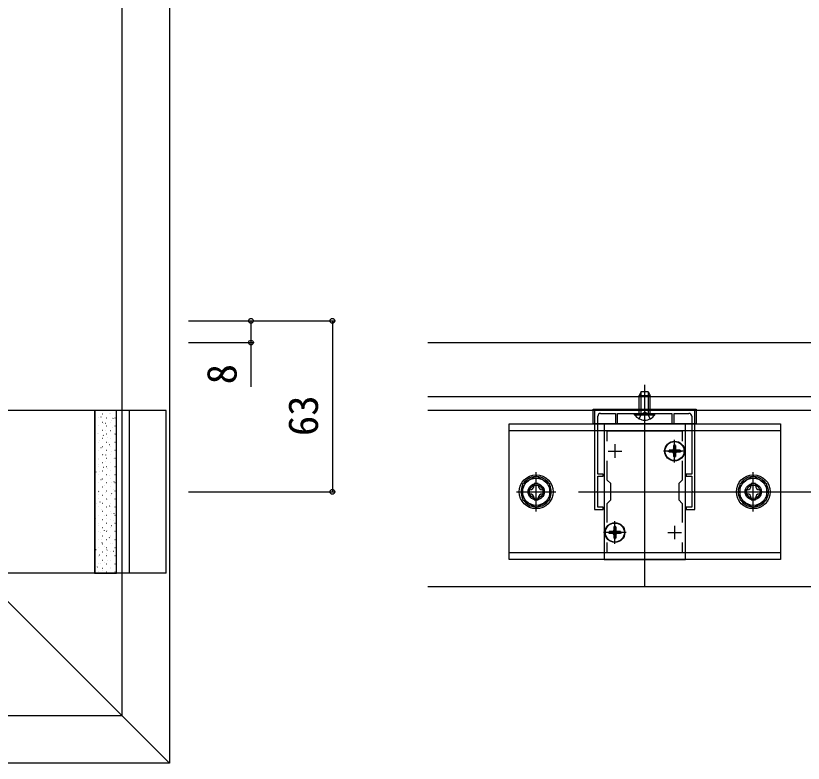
# Model space of a CAD drawing. Units: millimetres, scale not verified. Extents: x -875 to 875, y -1300 to 1294.
# Drawn here: x -307.7 to -17.5, y 98.9 to 374.3 of the extents above; entities that cross this region are included whole.
import ezdxf
from ezdxf.enums import TextEntityAlignment as Align

# ---------------------------------------------------------------- set-up
doc = ezdxf.new("R2010")
doc.units = ezdxf.units.MM
doc.header["$LTSCALE"] = 8
for name, color, linetype in [('0-2_YKK_11', 7, 'Continuous'), ('0-4_YKK_12', 2, 'Continuous'), ('0-5_YKK_13', 4, 'Continuous'), ('0-6_YKK_D', 6, 'Continuous'), ('0-8_YSS_K', 3, 'Continuous')]:
    doc.layers.add(name, color=color, linetype=linetype)
doc.styles.add('ＭＳ ゴシック', font='')
doc.styles.get('ＭＳ ゴシック').set_extended_font_data('MS Gothic')

msp = doc.modelspace()

# ---------------------------------------------------------------- linework, layer by layer
at = {"layer": '0-2_YKK_11'}
for p, q in [((-86.904, 216.425), (-86.904, 211.425)), ((-64.904, 216.425), (-64.904, 211.425)), ((-89.404, 213.925), (-84.404, 213.925)), ((-67.404, 213.925), (-62.404, 213.925)), ((-86.904, 186.425), (-86.904, 181.425)), ((-64.904, 186.425), (-64.904, 181.425)), ((-89.404, 183.925), (-84.404, 183.925)), ((-67.404, 183.925), (-62.404, 183.925))]:
    msp.add_line(p, q, dxfattribs=at)
for points in [[(-57.404, 228.925), (-94.404, 228.925), (-94.404, 192.425), (-91.204, 192.425), (-91.204, 193.225), (-93.204, 193.225), (-93.204, 198.467), (-93.324, 198.65), (-93.324, 199.2), (-93.204, 199.383), (-93.204, 204.625), (-91.204, 204.625), (-91.204, 205.425), (-93.204, 205.425), (-93.204, 226.825)], [(-92.204, 227.825), (-86.704, 227.825), (-86.704, 223.925), (-85.904, 223.925), (-85.904, 227.825), (-76.362, 227.825), (-76.179, 227.945), (-75.629, 227.945), (-75.446, 227.825), (-65.904, 227.825), (-65.904, 223.925), (-65.104, 223.925), (-65.104, 227.825), (-59.604, 227.825)], [(-58.604, 226.825), (-58.604, 205.425), (-60.604, 205.425), (-60.604, 204.625), (-58.604, 204.625), (-58.604, 199.383), (-58.484, 199.2), (-58.484, 198.65), (-58.604, 198.467), (-58.604, 193.225), (-60.604, 193.225), (-60.604, 192.425), (-57.404, 192.425), (-57.404, 228.925)], [(-89.704, 217.558), (-89.704, 221.425), (-62.104, 221.425), (-62.104, 217.558)], [(-89.704, 187.558), (-89.704, 194.625), (-88.404, 195.925), (-88.404, 201.925), (-89.704, 203.225), (-89.704, 210.292)], [(-62.104, 210.292), (-62.104, 203.225), (-63.404, 201.925), (-63.404, 195.925), (-62.104, 194.625), (-62.104, 187.558)], [(-62.104, 180.292), (-62.104, 176.425), (-89.704, 176.425), (-89.704, 180.292)]]:
    msp.add_lwpolyline(points, dxfattribs=at)
msp.add_lwpolyline([(-90.904, 223.925), (-90.904, 173.925), (-60.904, 173.925), (-60.904, 223.925)], close=True, dxfattribs=at)
for centre, start, end in [((-92.204, 226.825), 90.00001, 179.99999), ((-59.604, 226.825), 0.00001, 89.99999)]:
    msp.add_arc(centre, 1, start, end, dxfattribs=at)
at = {"layer": '0-4_YKK_12'}
for p, q in [((-251, 753.907), (-251, 98.907)), ((-451, 298.907), (-251, 98.907)), ((137.135, 233.925), (-155.865, 233.925)), ((-75.904, 163.925), (-75.904, 233.925)), ((144.135, 228.925), (-155.865, 228.925)), ((137.135, 163.925), (-155.865, 163.925)), ((-251, 98.907), (-681, 98.907))]:
    msp.add_line(p, q, dxfattribs=at)
msp.add_lwpolyline([(-155.865, 253.925), (139.135, 253.925), (144.135, 253.925)], dxfattribs=at)
at = {"layer": '0-5_YKK_13'}
for p, q in [((-75.904, 222.825), (-75.904, 238.325)), ((-77.204, 235.825), (-77.904, 234.425)), ((-77.25, 227.825), (-77.25, 235.734)), ((-77.204, 235.825), (-74.604, 235.825)), ((-74.604, 235.825), (-73.904, 234.425)), ((-74.558, 227.825), (-74.558, 235.734)), ((-73.904, 227.825), (-73.904, 234.425)), ((-278.531, 228.907), (-278.531, 168.907)), ((-276.263, 226.572), (-276.253, 226.576)), ((-275.784, 227.607), (-275.734, 227.607)), ((-273.674, 228.694), (-273.59, 228.749)), ((-273.143, 227.677), (-273.133, 227.68)), ((-272.744, 227.607), (-272.694, 227.607)), ((-265.7, 168.907), (-265.7, 228.907)), ((-79.654, 227.316), (-79.654, 227.825)), ((-79.654, 227.825), (-72.154, 227.825)), ((-277.209, 226.232), (-277.159, 226.232)), ((-275.784, 224.617), (-275.734, 224.617)), ((-275.287, 224.077), (-275.277, 224.08)), ((-274.558, 224.191), (-274.475, 224.246)), ((-274.169, 226.232), (-274.119, 226.232)), ((-272.744, 224.617), (-272.694, 224.617)), ((-272.497, 225.065), (-272.487, 225.068)), ((-271.869, 225.971), (-271.785, 226.026)), ((-271.129, 226.232), (-271.079, 226.232)), ((-278.407, 222.972), (-278.398, 222.975)), ((-277.209, 223.242), (-277.159, 223.242)), ((-275.784, 221.627), (-275.734, 221.627)), ((-274.641, 221.465), (-274.631, 221.468)), ((-274.169, 223.242), (-274.119, 223.242)), ((-272.753, 221.467), (-272.67, 221.523)), ((-272.744, 221.627), (-272.694, 221.627)), ((-271.898, 222.436), (-271.888, 222.439)), ((-271.129, 223.242), (-271.079, 223.242)), ((-125.904, 176.427), (-125.904, 221.425)), ((-25.904, 221.424), (-125.904, 221.425)), ((-25.904, 221.424), (-25.904, 176.427)), ((-277.431, 220.477), (-277.422, 220.48)), ((-277.209, 220.252), (-277.159, 220.252)), ((-276.785, 217.864), (-276.776, 217.868)), ((-275.784, 218.637), (-275.734, 218.637)), ((-275.443, 219.687), (-275.359, 219.743)), ((-274.169, 220.252), (-274.119, 220.252)), ((-274.042, 218.836), (-274.033, 218.839)), ((-272.744, 218.637), (-272.694, 218.637)), ((-271.129, 220.252), (-271.079, 220.252)), ((-270.922, 219.941), (-270.912, 219.944)), ((-64.904, 209.775), (-64.904, 218.075)), ((-277.209, 217.262), (-277.159, 217.262)), ((-276.327, 215.184), (-276.244, 215.239)), ((-276.186, 215.236), (-276.177, 215.239)), ((-275.784, 215.647), (-275.734, 215.647)), ((-274.169, 217.262), (-274.119, 217.262)), ((-273.638, 216.964), (-273.554, 217.019)), ((-273.066, 216.34), (-273.057, 216.344)), ((-272.744, 215.647), (-272.694, 215.647)), ((-271.129, 217.262), (-271.079, 217.262)), ((-64.554, 215.975), (-65.254, 215.975)), ((-65.254, 215.975), (-65.254, 214.775)), ((-64.554, 215.975), (-64.554, 214.775)), ((-277.209, 214.272), (-277.159, 214.272)), ((-275.784, 212.657), (-275.734, 212.657)), ((-275.21, 212.74), (-275.201, 212.744)), ((-274.522, 212.461), (-274.439, 212.516)), ((-274.169, 214.272), (-274.119, 214.272)), ((-272.744, 212.657), (-272.694, 212.657)), ((-272.42, 213.728), (-272.411, 213.732)), ((-271.129, 214.272), (-271.079, 214.272)), ((-60.754, 213.925), (-69.054, 213.925)), ((-66.954, 214.275), (-66.954, 213.575)), ((-65.754, 214.275), (-66.954, 214.275)), ((-65.754, 213.575), (-66.954, 213.575)), ((-65.254, 213.075), (-65.254, 211.875)), ((-64.554, 211.875), (-65.254, 211.875)), ((-64.554, 213.075), (-64.554, 211.875)), ((-62.854, 214.275), (-64.054, 214.275)), ((-62.854, 213.575), (-64.054, 213.575)), ((-62.854, 214.275), (-62.854, 213.575)), ((-278.33, 211.635), (-278.321, 211.639)), ((-277.354, 209.14), (-277.345, 209.143)), ((-277.211, 210.681), (-277.128, 210.736)), ((-277.209, 211.282), (-277.159, 211.282)), ((-275.784, 209.667), (-275.734, 209.667)), ((-274.564, 210.128), (-274.555, 210.131)), ((-274.169, 211.282), (-274.119, 211.282)), ((-272.744, 209.667), (-272.694, 209.667)), ((-271.821, 211.099), (-271.812, 211.103)), ((-271.129, 211.282), (-271.079, 211.282)), ((-278.096, 206.178), (-278.012, 206.233)), ((-277.209, 208.292), (-277.159, 208.292)), ((-276.708, 206.528), (-276.699, 206.531)), ((-275.784, 206.677), (-275.734, 206.677)), ((-275.407, 207.958), (-275.323, 208.013)), ((-274.169, 208.292), (-274.119, 208.292)), ((-273.965, 207.499), (-273.956, 207.503)), ((-272.744, 206.677), (-272.694, 206.677)), ((-271.129, 208.292), (-271.079, 208.292)), ((-270.845, 208.604), (-270.836, 208.607)), ((-270.604, 207.219), (-270.544, 207.258)), ((-115.904, 191.675), (-115.904, 206.175)), ((-35.904, 191.675), (-35.904, 206.175)), ((-277.209, 205.302), (-277.159, 205.302)), ((-276.291, 203.455), (-276.208, 203.51)), ((-276.11, 203.899), (-276.1, 203.902)), ((-275.784, 203.687), (-275.734, 203.687)), ((-274.169, 205.302), (-274.119, 205.302)), ((-272.989, 205.004), (-272.98, 205.007)), ((-272.744, 203.687), (-272.694, 203.687)), ((-271.129, 205.302), (-271.079, 205.302)), ((-278.254, 200.299), (-278.244, 200.302)), ((-277.209, 202.312), (-277.159, 202.312)), ((-275.784, 200.697), (-275.734, 200.697)), ((-275.134, 201.404), (-275.124, 201.407)), ((-274.169, 202.312), (-274.119, 202.312)), ((-272.744, 200.697), (-272.694, 200.697)), ((-272.343, 202.392), (-272.334, 202.395)), ((-271.488, 202.716), (-271.405, 202.771)), ((-271.129, 202.312), (-271.079, 202.312)), ((-277.278, 197.803), (-277.268, 197.807)), ((-277.209, 199.322), (-277.159, 199.322)), ((-277.175, 198.951), (-277.092, 199.007)), ((-275.784, 197.707), (-275.734, 197.707)), ((-274.488, 198.791), (-274.478, 198.795)), ((-274.169, 199.322), (-274.119, 199.322)), ((-272.744, 197.707), (-272.694, 197.707)), ((-272.373, 198.212), (-272.289, 198.268)), ((-271.744, 199.763), (-271.735, 199.766)), ((-271.129, 199.322), (-271.079, 199.322)), ((-123.154, 198.925), (-108.654, 198.925)), ((-118.184, 199.685), (-118.904, 199.685)), ((-113.624, 198.165), (-112.904, 198.165)), ((-43.154, 198.925), (-28.654, 198.925)), ((-38.184, 199.685), (-38.904, 199.685)), ((-33.624, 198.165), (-32.904, 198.165)), ((-278.06, 194.448), (-277.977, 194.503)), ((-277.209, 196.332), (-277.159, 196.332)), ((-276.632, 195.191), (-276.622, 195.194)), ((-275.784, 194.717), (-275.734, 194.717)), ((-274.169, 196.332), (-274.119, 196.332)), ((-273.889, 196.163), (-273.879, 196.166)), ((-272.744, 194.717), (-272.694, 194.717)), ((-271.129, 196.332), (-271.079, 196.332)), ((-270.769, 197.267), (-270.759, 197.271)), ((-270.568, 195.489), (-270.544, 195.505)), ((-277.209, 193.342), (-277.159, 193.342)), ((-276.033, 192.562), (-276.023, 192.566)), ((-275.784, 191.727), (-275.734, 191.727)), ((-274.169, 193.342), (-274.119, 193.342)), ((-273.257, 193.709), (-273.174, 193.764)), ((-272.913, 193.667), (-272.903, 193.67)), ((-272.744, 191.727), (-272.694, 191.727)), ((-271.129, 193.342), (-271.079, 193.342)), ((-278.177, 188.962), (-278.168, 188.965)), ((-277.209, 190.352), (-277.159, 190.352)), ((-275.784, 188.737), (-275.734, 188.737)), ((-275.057, 190.067), (-275.048, 190.07)), ((-274.169, 190.352), (-274.119, 190.352)), ((-274.142, 189.206), (-274.058, 189.261)), ((-272.744, 188.737), (-272.694, 188.737)), ((-272.267, 191.055), (-272.257, 191.058)), ((-271.452, 190.986), (-271.369, 191.041)), ((-271.129, 190.352), (-271.079, 190.352)), ((-277.209, 187.362), (-277.159, 187.362)), ((-277.201, 186.467), (-277.192, 186.47)), ((-275.784, 185.747), (-275.734, 185.747)), ((-274.411, 187.455), (-274.401, 187.458)), ((-274.169, 187.362), (-274.119, 187.362)), ((-272.744, 185.747), (-272.694, 185.747)), ((-272.337, 186.483), (-272.253, 186.538)), ((-271.668, 188.426), (-271.658, 188.429)), ((-271.129, 187.362), (-271.079, 187.362)), ((-270.692, 185.931), (-270.682, 185.934)), ((-86.554, 185.975), (-87.254, 185.975)), ((-87.254, 185.975), (-87.254, 184.775)), ((-86.904, 179.775), (-86.904, 188.075)), ((-86.554, 185.975), (-86.554, 184.775)), ((-277.209, 184.372), (-277.159, 184.372)), ((-276.555, 183.854), (-276.546, 183.858)), ((-275.026, 184.703), (-274.943, 184.758)), ((-274.169, 184.372), (-274.119, 184.372)), ((-273.812, 184.826), (-273.803, 184.829)), ((-271.129, 184.372), (-271.079, 184.372)), ((-82.754, 183.925), (-91.054, 183.925)), ((-88.954, 184.275), (-88.954, 183.575)), ((-87.754, 184.275), (-88.954, 184.275)), ((-87.754, 183.575), (-88.954, 183.575)), ((-87.254, 183.075), (-87.254, 181.875)), ((-86.554, 183.075), (-86.554, 181.875)), ((-84.854, 184.275), (-86.054, 184.275)), ((-84.854, 183.575), (-86.054, 183.575)), ((-84.854, 184.275), (-84.854, 183.575)), ((-278.699, 180.254), (-278.69, 180.258)), ((-277.209, 181.382), (-277.159, 181.382)), ((-275.956, 181.226), (-275.947, 181.229)), ((-275.911, 180.2), (-275.827, 180.255)), ((-275.784, 182.757), (-275.734, 182.757)), ((-274.169, 181.382), (-274.119, 181.382)), ((-273.221, 181.98), (-273.138, 182.035)), ((-272.836, 182.33), (-272.827, 182.334)), ((-272.744, 182.757), (-272.694, 182.757)), ((-271.129, 181.382), (-271.079, 181.382)), ((-86.554, 181.875), (-87.254, 181.875)), ((-278.1, 177.625), (-278.091, 177.629)), ((-277.209, 178.392), (-277.159, 178.392)), ((-275.784, 179.767), (-275.734, 179.767)), ((-274.98, 178.73), (-274.971, 178.734)), ((-274.169, 178.392), (-274.119, 178.392)), ((-274.106, 177.476), (-274.022, 177.532)), ((-272.744, 179.767), (-272.694, 179.767)), ((-272.19, 179.718), (-272.181, 179.722)), ((-271.591, 177.089), (-271.582, 177.093)), ((-271.129, 178.392), (-271.079, 178.392)), ((-277.209, 175.402), (-277.159, 175.402)), ((-277.124, 175.13), (-277.115, 175.133)), ((-276.795, 175.696), (-276.712, 175.752)), ((-275.784, 176.777), (-275.734, 176.777)), ((-274.334, 176.118), (-274.325, 176.121)), ((-274.169, 175.402), (-274.119, 175.402)), ((-272.744, 176.777), (-272.694, 176.777)), ((-271.129, 175.402), (-271.079, 175.402)), ((-270.615, 174.594), (-270.606, 174.597)), ((-25.904, 176.427), (-125.904, 176.427)), ((-277.679, 171.193), (-277.596, 171.248)), ((-277.209, 172.412), (-277.159, 172.412)), ((-276.478, 172.518), (-276.469, 172.521)), ((-275.784, 173.787), (-275.734, 173.787)), ((-274.99, 172.973), (-274.907, 173.028)), ((-274.169, 172.412), (-274.119, 172.412)), ((-273.735, 173.489), (-273.726, 173.493)), ((-272.744, 173.787), (-272.694, 173.787)), ((-271.129, 172.412), (-271.079, 172.412)), ((-252.3, 168.907), (-393.3, 168.907)), ((-278.623, 168.918), (-278.613, 168.921)), ((-277.209, 169.422), (-277.159, 169.422)), ((-275.88, 169.889), (-275.87, 169.892)), ((-275.784, 170.797), (-275.734, 170.797)), ((-274.169, 169.422), (-274.119, 169.422)), ((-272.759, 170.994), (-272.75, 170.997)), ((-272.744, 170.797), (-272.694, 170.797)), ((-271.129, 169.422), (-271.079, 169.422))]:
    msp.add_line(p, q, dxfattribs=at)
for points in [[(-77.904, 227.825), (-77.904, 234.425), (-73.904, 234.425)], [(-252.3, 168.907), (-252.3, 228.907), (-393.3, 228.907), (-393.3, 168.907)], [(-79.654, 227.316), (-72.154, 227.316), (-72.154, 227.825)], [(-77.954, 225.816), (-77.049, 227.671), (-75.904, 228.28)], [(-73.854, 225.816), (-74.759, 227.671), (-75.904, 228.28)], [(-115.144, 201.205), (-115.144, 201.925), (-116.664, 201.925), (-116.664, 201.205)], [(-35.144, 201.205), (-35.144, 201.925), (-36.664, 201.925), (-36.664, 201.205)], [(-118.904, 199.685), (-118.904, 198.165), (-118.184, 198.165)], [(-112.904, 198.165), (-112.904, 199.685), (-113.624, 199.685)], [(-38.904, 199.685), (-38.904, 198.165), (-38.184, 198.165)], [(-32.904, 198.165), (-32.904, 199.685), (-33.624, 199.685)], [(-116.664, 196.645), (-116.664, 195.925), (-115.144, 195.925), (-115.144, 196.645)], [(-36.664, 196.645), (-36.664, 195.925), (-35.144, 195.925), (-35.144, 196.645)]]:
    msp.add_lwpolyline(points, dxfattribs=at)
for points in [[(-94.904, 229.425), (-56.904, 229.425), (-56.904, 223.925), (-94.904, 223.925)], [(-270.544, 228.907), (-278.7, 228.907), (-278.7, 168.907), (-270.544, 168.907)], [(-25.904, 223.925), (-25.904, 173.925), (-125.904, 173.925), (-125.904, 223.925)], [(-115.904, 204.699), (-120.904, 201.812), (-120.904, 196.038), (-115.904, 193.152), (-110.904, 196.038), (-110.904, 201.812)], [(-35.904, 204.699), (-40.904, 201.812), (-40.904, 196.038), (-35.904, 193.152), (-30.904, 196.038), (-30.904, 201.812)]]:
    msp.add_lwpolyline(points, close=True, dxfattribs=at)
for centre, radius in [((-64.904, 213.925), 3.65), ((-64.904, 213.925), 3.5), ((-115.904, 198.925), 6.25), ((-115.904, 198.925), 5), ((-35.904, 198.925), 6.25), ((-35.904, 198.925), 5), ((-115.904, 198.926), 3), ((-115.904, 198.926), 2.5), ((-35.904, 198.925), 3), ((-35.904, 198.925), 2.5), ((-86.904, 183.925), 3.65), ((-86.904, 183.925), 3.5)]:
    msp.add_circle(centre, radius, dxfattribs=at)
for centre, radius, start, end in [((-75.904, 229.852), 4.527, 214.06671, 325.93329), ((-65.754, 214.775), 0.5, 270, 0), ((-64.054, 214.775), 0.5, 180, 270), ((-65.754, 213.075), 0.5, 0, 90), ((-64.054, 213.075), 0.5, 90, 180), ((-115.904, 198.925), 5.575, 93.74848, 146.25152), ((-115.904, 198.925), 5.575, 33.74848, 86.25152), ((-35.904, 198.925), 5.575, 93.74848, 146.25152), ((-35.904, 198.925), 5.575, 33.74848, 86.25152), ((-115.904, 198.925), 5.575, 153.74848, 206.25152), ((-118.184, 201.205), 1.52, 270, 0), ((-113.624, 201.205), 1.52, 180, 270), ((-115.904, 198.925), 5.575, 333.74848, 26.25152), ((-35.904, 198.925), 5.575, 153.74848, 206.25152), ((-38.184, 201.205), 1.52, 270, 0), ((-33.624, 201.205), 1.52, 180, 270), ((-35.904, 198.925), 5.575, 333.74848, 26.25152), ((-118.184, 196.645), 1.52, 0, 90), ((-113.624, 196.645), 1.52, 90, 180), ((-38.184, 196.645), 1.52, 0, 90), ((-33.624, 196.645), 1.52, 90, 180), ((-115.904, 198.925), 5.575, 213.74848, 266.25152), ((-115.904, 198.925), 5.575, 273.74848, 326.25152), ((-35.904, 198.925), 5.575, 213.74848, 266.25152), ((-35.904, 198.925), 5.575, 273.74848, 326.25152), ((-87.754, 184.775), 0.5, 270, 0), ((-87.754, 183.075), 0.5, 0, 90), ((-86.054, 184.775), 0.5, 180, 270), ((-86.054, 183.075), 0.5, 90, 180)]:
    msp.add_arc(centre, radius, start, end, dxfattribs=at)
at = {"layer": '0-6_YKK_D'}
for p, q in [((-244, 261.907), (-220, 261.907)), ((-244, 261.907), (-190, 261.907)), ((-191, 261.907), (-191, 198.907)), ((-244, 253.907), (-220, 253.907)), ((-244, 198.907), (-190, 198.907))]:
    msp.add_line(p, q, dxfattribs=at)
msp.add_lwpolyline([(-221, 261.907), (-221, 253.907), (-221, 237.543)], dxfattribs=at)
for centre in [(-221, 261.907), (-191, 261.907), (-221, 253.907), (-191, 198.907)]:
    msp.add_circle(centre, 0.875, dxfattribs=at)
at = {"layer": '0-8_YSS_K'}
for p, q in [((-268.5, 116.407), (-268.5, 771.407)), ((-100.372, 198.925), (174.135, 198.925)), ((-268.5, 116.407), (-681, 116.407))]:
    msp.add_line(p, q, dxfattribs=at)

# ---------------------------------------------------------------- texts
at = {"layer": '0-6_YKK_D', "style": 'ＭＳ ゴシック'}
for s, p in [('8', (-223, 238.52)), ('63', (-193, 219.455))]:
    msp.add_text(s, height=11, rotation=90, dxfattribs=at).set_placement(p, align=Align.BOTTOM_LEFT)

doc.saveas('drawing.dxf')
